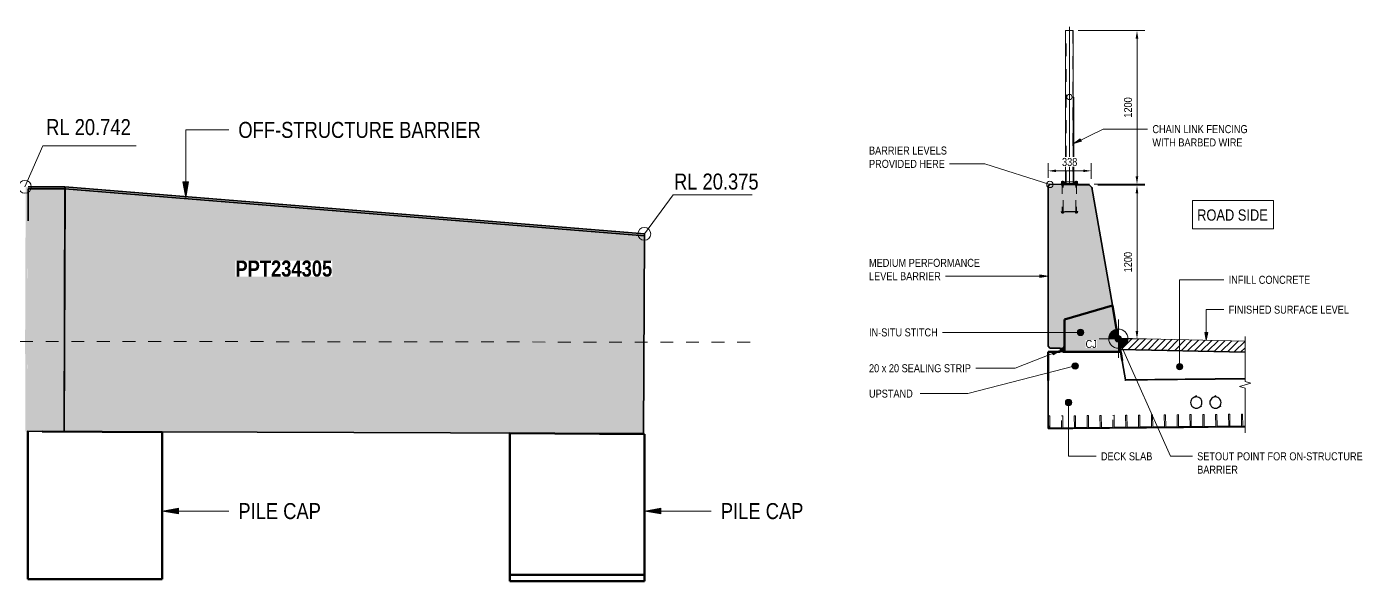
# Model space of a CAD drawing. Header units: metres. Extents: x 571 to 644, y 3 to 1695.
# Drawn here: x 608.07 to 618.52, y 17.66 to 21.99 of the extents above; entities that cross this region are included whole.
import ezdxf

# ---------------------------------------------------------------- set-up
doc = ezdxf.new("R2010")
doc.units = ezdxf.units.M
doc.linetypes.add('JacobsDash', pattern=[0.0045, 0.003, -0.0015])
doc.layers.get('Defpoints').update_dxf_attribs({"color": 41})
for name, color, linetype, lineweight in [('BRIDGE-FRAMING-LINE-18-HID', 7, 'JacobsDash', 18), ('D-BDGE', 7, 'Continuous', 13), ('D-BDGE-18-SOLID', 7, 'Continuous', 9), ('D-BDGE-FLOOR', 7, 'Continuous', 50), ('D-BDGE-FNDN-LINES-18-HID', 7, 'JacobsDash', 18), ('D-BDGE-FNDN-PILE-CAP', 7, 'Continuous', 50), ('D-BDGE-FRAMING', 7, 'Continuous', 50), ('D-BDGE-GEN-MOD', 7, 'Continuous', 35), ('D-BDGE-LINE', 7, 'Continuous', 9), ('D-ENHA-ANNO-TEXT', 7, 'Continuous', 9), ('D-ENHA-GEN-LINE', 7, 'Continuous', 9), ('D-ENHA-TEXT', 7, 'Continuous', 9), ('D-ENHA-TEXT-DIMS', 7, 'Continuous', 9), ('D-ENHA-TEXT-TAG', 7, 'Continuous', 18)]:
    doc.layers.add(name, color=color, linetype=linetype, lineweight=lineweight)
doc.layers.add('D-BDGE-Conduits', color=1, linetype='Continuous', lineweight=9, true_color=0xff0000)
doc.styles.add('Arial Narrow_2', font='ARIALN.TTF', dxfattribs={"height": 0.125})
doc.styles.add('Arial Narrow_3', font='ARIALN.TTF', dxfattribs={"height": 0.0625})
doc.styles.add('Arial Narrow_4', font='ARIALN.TTF', dxfattribs={"height": 0.0875})
doc.styles.add('Arial Narrow_B_1', font='ARIALNB.TTF', dxfattribs={"height": 0.125})
doc.dimstyles.new('Dimension_Standard_O__mm_', dxfattribs={"dimscale": 0.3048, "dimtxt": 0.063964, "dimasz": 0.205052, "dimexe": 0.19685, "dimexo": 0.123031, "dimgap": 0.123031, "dimtad": 1, "dimdec": 0, "dimlfac": 1000, "dimzin": 0, "dimdsep": 46, "dimtxsty": 'Arial Narrow_3', "dimsah": 1, "dimcen": 0.09, "dimaunit": 1, "dimadec": 4, "dimazin": 0, "dimtfac": 1, "dimtdec": 4, "dimtix": 1, "dimtmove": 0, "dimatfit": 3, "dimfxl": 1, "dimtvp": 1, "dimtfill": 1, "dimtolj": 1, "dimtzin": 0, "dimlwd": 18, "dimlwe": 18, "dimarcsym": 2})

# ---------------------------------------------------------------- blocks, each defined once
blk = doc.blocks.new('08_ADC_Barrier_Precast_T2D_MBP-02-B - MBP-02-B-7218747-DRG-2871111 - SECTION 3')
at = {"layer": 'D-BDGE-GEN-MOD', "true_color": 0xc0c0c0}
for points in [[(-1733.965, 19.482), (-1733.865, 19.482), (-1733.85, 19.497), (-1733.85, 19.707), (-1733.477, 19.817), (-1733.639, 20.737), (-1733.656, 20.754), (-1733.965, 20.762), (-1733.98, 20.747), (-1733.98, 19.497), (-1733.965, 19.482)], [(-1733.656, 20.754), (-1733.656, 20.754), (-1733.656, 20.754), (-1733.657, 20.754)], [(-1733.639, 20.737), (-1733.639, 20.737), (-1733.639, 20.737), (-1733.642, 20.741)], [(-1733.477, 19.817), (-1733.477, 19.818), (-1733.477, 19.818), (-1733.477, 19.819)], [(-1733.85, 19.497), (-1733.85, 19.497), (-1733.85, 19.497), (-1733.85, 19.497)]]:
    blk.add_hatch(color=9, dxfattribs=at).paths.add_polyline_path(points)
at = {"layer": 'D-BDGE-GEN-MOD'}
for p, q in [((-1733.965, 20.762), (-1733.98, 20.747)), ((-1733.98, 20.747), (-1733.98, 19.497)), ((-1733.656, 20.754), (-1733.965, 20.762)), ((-1733.639, 20.737), (-1733.656, 20.754)), ((-1733.656, 20.754), (-1733.656, 20.754)), ((-1733.477, 19.817), (-1733.639, 20.737)), ((-1733.85, 19.707), (-1733.477, 19.817)), ((-1733.477, 19.817), (-1733.477, 19.817)), ((-1733.85, 19.497), (-1733.85, 19.707)), ((-1733.98, 19.497), (-1733.965, 19.482)), ((-1733.965, 19.482), (-1733.885, 19.482)), ((-1733.865, 19.482), (-1733.85, 19.497)), ((-1733.865, 19.482), (-1733.865, 19.482)), ((-1733.85, 19.497), (-1733.85, 19.497))]:
    blk.add_line(p, q, dxfattribs=at)
blk = doc.blocks.new('Upstand North - Upstand North-7372798-DRG-2871111 - SECTION 3')
at = {"layer": 'D-BDGE-FRAMING', "linetype": 'JacobsDash', "lineweight": 18, "true_color": 0xc0c0c0}
blk.add_hatch(color=9, dxfattribs=at).paths.add_polyline_path([(-1733.85, 19.454), (-1733.413, 19.454), (-1733.418, 19.482), (-1733.423, 19.482), (-1733.431, 19.481), (-1733.431, 19.556), (-1733.506, 19.556), (-1733.505, 19.564), (-1733.504, 19.572), (-1733.502, 19.579), (-1733.499, 19.587), (-1733.495, 19.594), (-1733.491, 19.6), (-1733.486, 19.606), (-1733.481, 19.612), (-1733.475, 19.617), (-1733.468, 19.621), (-1733.461, 19.625), (-1733.453, 19.628), (-1733.446, 19.629), (-1733.444, 19.63), (-1733.477, 19.816), (-1733.85, 19.706), (-1733.85, 19.497)])
h = blk.add_hatch(color=9, dxfattribs=at)
h.paths.add_polyline_path([(-1733.413, 19.455), (-1733.413, 19.455), (-1733.416, 19.471)])
h.paths.add_polyline_path([(-1733.416, 19.471), (-1733.416, 19.471), (-1733.418, 19.482)])
h.paths.add_polyline_path([(-1733.444, 19.63), (-1733.444, 19.63), (-1733.444, 19.63)])
at = {"layer": 'D-BDGE-FRAMING'}
for p, q in [((-1733.477, 19.816), (-1733.85, 19.706)), ((-1733.444, 19.63), (-1733.477, 19.816)), ((-1733.476, 19.816), (-1733.477, 19.816)), ((-1733.85, 19.706), (-1733.85, 19.454)), ((-1733.431, 19.555), (-1733.431, 19.556)), ((-1733.85, 19.454), (-1733.413, 19.454)), ((-1733.413, 19.454), (-1733.418, 19.482))]:
    blk.add_line(p, q, dxfattribs=at)
blk = doc.blocks.new('07_STR_DPS_PermadecPanel - 07_STR_DPS_PermadecPanel-5973116-DRG-2871111 - SECTION 3')
at = {"layer": 'BRIDGE-FRAMING-LINE-18-HID', "lineweight": 13}
for p, q in [((-1733.073, 18.961), (-1733.072, 18.961)), ((-1732.972, 18.962), (-1732.972, 18.962)), ((-1732.872, 18.963), (-1732.872, 18.963)), ((-1732.772, 18.964), (-1732.771, 18.964)), ((-1732.671, 18.965), (-1732.671, 18.965)), ((-1732.571, 18.966), (-1732.57, 18.966))]:
    blk.add_line(p, q, dxfattribs=at)
at = {"layer": 'D-BDGE-FRAMING', "lineweight": 9}
for p, q in [((-1733.062, 18.962), (-1733.072, 18.961)), ((-1733.072, 18.961), (-1733.071, 18.868)), ((-1733.061, 18.869), (-1733.062, 18.962)), ((-1732.962, 18.963), (-1732.972, 18.962)), ((-1732.972, 18.962), (-1732.971, 18.869)), ((-1732.961, 18.87), (-1732.962, 18.963)), ((-1732.861, 18.963), (-1732.872, 18.963)), ((-1732.872, 18.963), (-1732.871, 18.87)), ((-1732.861, 18.871), (-1732.861, 18.963)), ((-1732.761, 18.964), (-1732.771, 18.964)), ((-1732.771, 18.964), (-1732.77, 18.871)), ((-1732.76, 18.871), (-1732.761, 18.964)), ((-1732.661, 18.965), (-1732.671, 18.965)), ((-1732.671, 18.965), (-1732.67, 18.872)), ((-1732.66, 18.872), (-1732.661, 18.965)), ((-1732.56, 18.966), (-1732.57, 18.966)), ((-1732.57, 18.966), (-1732.569, 18.873)), ((-1732.559, 18.873), (-1732.56, 18.966)), ((-1733.071, 18.868), (-1733.117, 18.868)), ((-1733.117, 18.868), (-1733.116, 18.862)), ((-1733.116, 18.862), (-1732.514, 18.868)), ((-1732.971, 18.869), (-1733.061, 18.869)), ((-1732.871, 18.87), (-1732.961, 18.87)), ((-1732.77, 18.871), (-1732.861, 18.871)), ((-1732.67, 18.872), (-1732.76, 18.871)), ((-1732.569, 18.873), (-1732.66, 18.872)), ((-1732.514, 18.874), (-1732.559, 18.873)), ((-1732.514, 18.868), (-1732.514, 18.874))]:
    blk.add_line(p, q, dxfattribs=at)
blk = doc.blocks.new('07_STR_DPS_PermadecPanel - 07_STR_DPS_PermadecPanel-5973117-DRG-2871111 - SECTION 3')
at = {"layer": 'BRIDGE-FRAMING-LINE-18-HID', "lineweight": 13}
blk.add_line((-1732.47, 18.967), (-1732.47, 18.967), dxfattribs=at)
at = {"layer": 'D-BDGE-FRAMING', "lineweight": 9}
for p, q in [((-1732.46, 18.967), (-1732.47, 18.967)), ((-1732.47, 18.967), (-1732.469, 18.874)), ((-1732.459, 18.874), (-1732.46, 18.967)), ((-1732.469, 18.874), (-1732.514, 18.874)), ((-1732.514, 18.874), (-1732.514, 18.868)), ((-1732.514, 18.868), (-1732.44, 18.869)), ((-1732.44, 18.875), (-1732.459, 18.874))]:
    blk.add_line(p, q, dxfattribs=at)
blk = doc.blocks.new('SC_DET_BREAK LINE - Std Break-5521774-DRG-2871111 - SECTION 3')
at = {"layer": 'D-BDGE-LINE', "lineweight": 13}
for p, q in [((-1732.44, 19.572), (-1732.44, 19.221)), ((-1732.397, 19.209), (-1732.484, 19.184)), ((-1732.484, 19.184), (-1732.44, 19.171)), ((-1732.44, 19.221), (-1732.397, 19.209)), ((-1732.44, 19.171), (-1732.44, 18.82))]:
    blk.add_line(p, q, dxfattribs=at)
blk = doc.blocks.new('DIMBLOCK1-DRG-2871111 - SECTION 3')
at = {"layer": 'D-ENHA-TEXT-DIMS', "color": 0, "lineweight": 18, "transparency": 16777216}
for p, q in [((616.044, 20.812), (616.044, 20.927)), ((616.382, 20.804), (616.382, 20.927)), ((616.32, 20.867), (616.107, 20.867))]:
    blk.add_line(p, q, dxfattribs=at)
at = {"layer": 'D-ENHA-TEXT-DIMS', "color": 0, "transparency": 16777216}
for points in [[(616.107, 20.877), (616.107, 20.857), (616.044, 20.867)], [(616.32, 20.877), (616.32, 20.857), (616.382, 20.867)]]:
    blk.add_solid(points, dxfattribs=at)
at = {"layer": 'Defpoints', "color": 0, "transparency": 16777216}
for p in [(616.044, 20.867), (616.044, 20.775), (616.382, 20.766)]:
    blk.add_point(p, dxfattribs=at)
at = {"layer": 'D-ENHA-TEXT-DIMS', "color": 0, "lineweight": 18, "transparency": 16777216, "insert": (616.213, 20.936), "char_height": 0.0625, "width": 0.14255, "attachment_point": 5, "style": 'Arial Narrow_3', "bg_fill": 3, "box_fill_scale": 1.1, "bg_fill_color": 256, "bg_fill_true_color": 13158600, "bg_fill_transparency": 0}
blk.add_mtext('\\A1;338', dxfattribs=at)
blk = doc.blocks.new('DIMBLOCK2-DRG-2871111 - SECTION 3')
at = {"layer": 'D-ENHA-TEXT-DIMS', "color": 0, "lineweight": 18, "transparency": 16777216}
for p, q in [((616.432, 20.754), (616.799, 20.754)), ((616.739, 19.616), (616.739, 20.691)), ((616.643, 19.554), (616.799, 19.554))]:
    blk.add_line(p, q, dxfattribs=at)
at = {"layer": 'D-ENHA-TEXT-DIMS', "color": 0, "transparency": 16777216}
for points in [[(616.728, 20.691), (616.749, 20.691), (616.739, 20.754)], [(616.728, 19.616), (616.749, 19.616), (616.739, 19.554)]]:
    blk.add_solid(points, dxfattribs=at)
at = {"layer": 'Defpoints', "color": 0, "transparency": 16777216}
for p in [(616.395, 20.754), (616.739, 20.754), (616.606, 19.554)]:
    blk.add_point(p, dxfattribs=at)
at = {"layer": 'D-ENHA-TEXT-DIMS', "color": 0, "lineweight": 18, "transparency": 16777216, "insert": (616.669, 20.154), "char_height": 0.0625, "width": 0.19007, "attachment_point": 5, "rotation": 90, "style": 'Arial Narrow_3', "bg_fill": 3, "box_fill_scale": 1.1, "bg_fill_color": 256, "bg_fill_true_color": 13158600, "bg_fill_transparency": 0}
blk.add_mtext('\\A1;1200', dxfattribs=at)
blk = doc.blocks.new('DIMBLOCK3-DRG-2871111 - SECTION 3')
at = {"layer": 'D-ENHA-TEXT-DIMS', "color": 0, "lineweight": 18, "transparency": 16777216}
for p, q in [((616.279, 21.962), (616.799, 21.962)), ((616.739, 21.9), (616.739, 20.825)), ((616.404, 20.762), (616.799, 20.762))]:
    blk.add_line(p, q, dxfattribs=at)
at = {"layer": 'D-ENHA-TEXT-DIMS', "color": 0, "transparency": 16777216}
for points in [[(616.728, 21.9), (616.749, 21.9), (616.739, 21.962)], [(616.728, 20.825), (616.749, 20.825), (616.739, 20.762)]]:
    blk.add_solid(points, dxfattribs=at)
at = {"layer": 'Defpoints', "color": 0, "transparency": 16777216}
for p in [(616.242, 21.962), (616.367, 20.762), (616.739, 20.762)]:
    blk.add_point(p, dxfattribs=at)
at = {"layer": 'D-ENHA-TEXT-DIMS', "color": 0, "lineweight": 18, "transparency": 16777216, "insert": (616.669, 21.362), "char_height": 0.0625, "width": 0.19007, "attachment_point": 5, "rotation": 90, "style": 'Arial Narrow_3', "bg_fill": 3, "box_fill_scale": 1.1, "bg_fill_color": 256, "bg_fill_true_color": 13158600, "bg_fill_transparency": 0}
blk.add_mtext('\\A1;1200', dxfattribs=at)

msp = doc.modelspace()

# ---------------------------------------------------------------- hatches: boundary and pattern name
at = {"layer": 'D-BDGE-GEN-MOD', "true_color": 0xc0c0c0}
h = msp.add_hatch(color=9, dxfattribs=at)
h.paths.add_polyline_path([(608.0727, 18.8328), (608.0793, 20.7329), (608.0785, 20.7428), (608.0603, 20.7375), (608.0601, 20.6803), (608.0556, 19.437), (608.0577, 19.437), (608.0569, 19.0823), (608.057, 18.8329), (608.0628, 18.8329)])
h.paths.add_polyline_path([(608.0603, 20.7223), (608.0797, 20.7278), (608.0797, 20.7278)])
for points in [[(608.361, 18.8318), (608.368, 20.7268), (608.0797, 20.7278), (608.0727, 18.8328)], [(608.367, 20.7268), (608.367, 20.7418), (608.0785, 20.7428), (608.0797, 20.7278), (608.36, 20.7268)], [(612.886, 18.815), (612.8917, 20.36), (608.367, 20.7268), (608.36, 18.8318), (609.8271, 18.8263)], [(612.8917, 20.36), (612.8918, 20.375), (608.367, 20.7418), (608.367, 20.7268), (609.8271, 20.6085)]]:
    msp.add_hatch(color=9, dxfattribs=at).paths.add_polyline_path(points)
at = {"layer": 'D-BDGE-LINE', "true_color": 0x808080}
h = msp.add_hatch(dxfattribs=at)
h.set_pattern_fill('FP_4', color=8, style=0, pattern_type=2)
h.set_pattern_definition([(45, (616.35386, 17.354), (-0.0265165, 0.0265165), [])])
h.paths.add_polyline_path([(617.5836, 19.4518), (617.5836, 19.5375), (616.5939, 19.5591), (616.5944, 19.5561), (616.6683, 19.5561), (616.6679, 19.5483), (616.6667, 19.5405), (616.6647, 19.5329), (616.6619, 19.5256), (616.6583, 19.5186), (616.654, 19.512), (616.6491, 19.5059), (616.6435, 19.5004), (616.6374, 19.4954), (616.6308, 19.4912), (616.6238, 19.4876), (616.6165, 19.4848), (616.6082, 19.4826), (616.6074, 19.4825), (616.6095, 19.4707), (616.9923, 19.4633)])
at = {"layer": 'D-BDGE-LINE'}
msp.add_hatch(color=256, dxfattribs=at).paths.add_polyline_path([(616.1392, 19.4542), (616.1592, 19.4544), (616.1592, 19.4819), (616.1392, 19.4818), (616.1392, 19.4544)])
at = {"layer": 'D-ENHA-GEN-LINE', "lineweight": 5}
for points in [[(616.5284, 19.5561), (616.5933, 19.5561), (616.5933, 19.6311), (616.5855, 19.6307), (616.5777, 19.6295), (616.5702, 19.6274), (616.5628, 19.6246), (616.5558, 19.6211), (616.5493, 19.6168), (616.5432, 19.6118), (616.5376, 19.6063), (616.5327, 19.6002), (616.5284, 19.5936), (616.5248, 19.5866), (616.522, 19.5793), (616.52, 19.5717), (616.5188, 19.5639), (616.5183, 19.5561), (616.5265, 19.5561)], [(616.5933, 19.4811), (616.6012, 19.4815), (616.6089, 19.4827), (616.6165, 19.4848), (616.6238, 19.4876), (616.6308, 19.4912), (616.6374, 19.4954), (616.6435, 19.5004), (616.6491, 19.5059), (616.654, 19.512), (616.6583, 19.5186), (616.6619, 19.5256), (616.6647, 19.5329), (616.6667, 19.5405), (616.6679, 19.5483), (616.6683, 19.5561), (616.5933, 19.556), (616.5933, 19.5549)]]:
    msp.add_hatch(color=256, dxfattribs=at).paths.add_polyline_path(points)
at = {"layer": 'D-ENHA-TEXT'}
for points in [[(616.2444, 21.0803), (616.3054, 21.0977), (616.2958, 21.1175)], [(609.3108, 20.655), (609.3329, 20.78), (609.2888, 20.78)], [(616.0437, 20.0442), (615.9812, 20.0553), (615.9812, 20.0332)], [(617.2798, 19.5432), (617.2909, 19.6057), (617.2688, 19.6057)], [(616.1392, 19.4632), (616.077, 19.4506), (616.0851, 19.4301)], [(609.1281, 18.2098), (609.2531, 18.1878), (609.2531, 18.2319)], [(612.8961, 18.2098), (613.0211, 18.1878), (613.0211, 18.2319)]]:
    msp.add_hatch(color=256, dxfattribs=at).paths.add_polyline_path(points)
h = msp.add_hatch(color=256, dxfattribs=at)
edge = h.paths.add_edge_path()
edge.add_arc((616.2976, 19.6053), 0.025, 0, 360)
h = msp.add_hatch(color=256, dxfattribs=at)
edge = h.paths.add_edge_path()
edge.add_arc((616.5924, 19.5559), 0.025, 0, 360)
h = msp.add_hatch(color=256, dxfattribs=at)
edge = h.paths.add_edge_path()
edge.add_arc((616.2561, 19.3432), 0.025, 0, 360)
h = msp.add_hatch(color=256, dxfattribs=at)
edge = h.paths.add_edge_path()
edge.add_arc((617.072, 19.3374), 0.025, 0, 360)
h = msp.add_hatch(color=256, dxfattribs=at)
edge = h.paths.add_edge_path()
edge.add_arc((616.2043, 19.0575), 0.025, 0, 360)

# ---------------------------------------------------------------- linework, layer by layer
at = {"layer": 'BRIDGE-FRAMING-LINE-18-HID', "lineweight": 13}
for p, q in [((616.0477, 18.9527), (616.0481, 18.9527)), ((616.1481, 18.9537), (616.1485, 18.9537)), ((616.2484, 18.9547), (616.2489, 18.9547)), ((616.3488, 18.9557), (616.3493, 18.9556)), ((616.4492, 18.9566), (616.4497, 18.9566)), ((616.5496, 18.9576), (616.55, 18.9576)), ((616.65, 18.9586), (616.6504, 18.9586)), ((616.7504, 18.9595), (616.7508, 18.9595)), ((616.8507, 18.9605), (616.8512, 18.9605)), ((616.0487, 18.8968), (616.0491, 18.8597))]:
    msp.add_line(p, q, dxfattribs=at)
at = {"layer": 'D-BDGE', "lineweight": 9}
for p, q in [((616.1814, 20.7622), (616.1814, 21.9622)), ((616.2417, 21.9622), (616.2417, 20.7622)), ((616.2417, 21.4413), (616.2448, 21.4413)), ((616.2448, 21.4413), (616.2448, 20.7826)), ((616.2516, 20.7822), (616.2416, 20.7822)), ((616.2448, 20.7826), (616.2417, 20.7826)), ((616.2479, 20.7822), (616.2479, 20.7622)), ((616.2479, 20.7622), (616.2516, 20.7622)), ((616.2516, 20.7622), (616.2516, 20.7822)), ((616.2533, 20.7698), (616.2712, 20.7698)), ((616.2533, 20.7672), (616.2533, 20.7698)), ((616.2549, 20.7755), (616.2549, 20.7719)), ((616.2551, 20.7818), (616.2551, 20.7779)), ((616.2561, 20.7829), (616.2718, 20.7829)), ((616.2562, 20.7768), (616.2718, 20.7768)), ((616.2724, 20.7768), (616.2562, 20.7768)), ((616.2585, 20.7698), (616.2585, 20.7819)), ((616.2687, 20.7698), (616.2585, 20.7698)), ((616.2585, 20.7698), (616.2749, 20.7698)), ((616.2595, 20.7829), (616.2676, 20.7829)), ((616.2595, 20.7768), (616.2676, 20.7768)), ((616.2595, 20.7768), (616.2676, 20.7768)), ((616.261, 20.7872), (616.2676, 20.7872)), ((616.2701, 20.7698), (616.2701, 20.7819)), ((616.2733, 20.781), (616.2733, 20.7778)), ((616.2733, 20.7756), (616.2733, 20.7719)), ((616.2749, 20.7672), (616.2749, 20.7698)), ((616.2766, 20.7622), (616.2766, 20.7672)), ((616.2766, 20.7672), (616.2766, 20.7622)), ((616.1466, 20.5507), (616.1466, 20.5457)), ((616.1499, 20.5438), (616.1499, 20.5407)), ((616.1508, 20.5397), (616.167, 20.5397)), ((616.1671, 20.5457), (616.1514, 20.5457)), ((616.167, 20.5397), (616.1514, 20.5397)), ((616.1531, 20.5447), (616.1531, 20.5407)), ((616.1637, 20.5457), (616.1556, 20.5457)), ((616.1637, 20.5397), (616.1556, 20.5397)), ((616.1637, 20.5397), (616.1556, 20.5397)), ((616.1637, 20.5397), (616.1556, 20.5397)), ((616.1556, 20.5372), (616.1622, 20.5372)), ((616.1647, 20.5447), (616.1647, 20.5407)), ((616.1681, 20.5447), (616.1681, 20.5407)), ((616.2551, 20.5447), (616.2551, 20.5407)), ((616.2561, 20.5457), (616.2718, 20.5457)), ((616.2562, 20.5397), (616.2718, 20.5397)), ((616.2724, 20.5397), (616.2562, 20.5397)), ((616.2585, 20.5447), (616.2585, 20.5407)), ((616.2595, 20.5457), (616.2676, 20.5457)), ((616.2595, 20.5397), (616.2676, 20.5397)), ((616.2595, 20.5397), (616.2676, 20.5397)), ((616.2595, 20.5397), (616.2676, 20.5397)), ((616.2676, 20.5372), (616.261, 20.5372)), ((616.2701, 20.5447), (616.2701, 20.5407)), ((616.2733, 20.5438), (616.2733, 20.5407)), ((616.2766, 20.5457), (616.2766, 20.5507))]:
    msp.add_line(p, q, dxfattribs=at)
at = {"layer": 'D-BDGE'}
for p, q in [((616.1814, 21.9622), (616.2417, 21.9622)), ((616.0567, 20.7622), (616.3667, 20.7622)), ((616.2766, 20.7672), (616.1466, 20.7672)), ((616.1466, 20.7672), (616.1466, 20.7622)), ((616.1466, 20.7622), (616.2766, 20.7622)), ((616.1647, 20.7698), (616.1483, 20.7698)), ((616.1483, 20.7672), (616.1483, 20.7698)), ((616.1499, 20.781), (616.1499, 20.7778)), ((616.1499, 20.7778), (616.1499, 20.7719)), ((616.1499, 20.76), (616.1499, 20.7571)), ((616.1508, 20.7768), (616.1672, 20.7768)), ((616.1508, 20.7622), (616.1671, 20.7622)), ((616.1671, 20.7829), (616.1514, 20.7829)), ((616.1671, 20.7768), (616.1514, 20.7768)), ((616.1671, 20.7622), (616.1514, 20.7622)), ((616.1699, 20.7698), (616.152, 20.7698)), ((616.1659, 20.7551), (616.152, 20.7551)), ((616.1531, 20.7698), (616.1531, 20.7819)), ((616.1531, 20.7612), (616.1531, 20.7561)), ((616.1541, 20.7551), (616.1637, 20.7551)), ((616.1545, 20.7698), (616.1647, 20.7698)), ((616.1622, 20.7872), (616.1556, 20.7872)), ((616.1637, 20.7829), (616.1556, 20.7829)), ((616.1637, 20.7768), (616.1556, 20.7768)), ((616.1637, 20.7768), (616.1556, 20.7768)), ((616.1637, 20.7622), (616.1556, 20.7622)), ((616.1637, 20.7622), (616.1556, 20.7622)), ((616.1637, 20.7551), (616.1556, 20.7551)), ((616.1637, 20.7551), (616.1556, 20.7551)), ((616.1647, 20.7698), (616.1647, 20.7819)), ((616.1647, 20.7558), (616.1647, 20.7612)), ((616.168, 20.7615), (616.168, 20.7572)), ((616.1681, 20.7818), (616.1681, 20.7779)), ((616.1683, 20.7756), (616.1683, 20.7719)), ((616.1699, 20.7672), (616.1699, 20.7698)), ((616.1716, 20.7822), (616.1716, 20.7622)), ((616.1814, 20.7822), (616.1716, 20.7822)), ((616.1716, 20.7622), (616.1752, 20.7622)), ((616.1752, 20.7622), (616.1752, 20.7822)), ((616.2416, 20.7822), (616.1864, 20.7822)), ((616.2549, 20.76), (616.2549, 20.7571)), ((616.2558, 20.7622), (616.2721, 20.7622)), ((616.2721, 20.7622), (616.2564, 20.7622)), ((616.2709, 20.7551), (616.257, 20.7551)), ((616.2581, 20.7612), (616.2581, 20.7561)), ((616.2591, 20.7551), (616.2687, 20.7551)), ((616.2687, 20.7622), (616.2606, 20.7622)), ((616.2687, 20.7622), (616.2606, 20.7622)), ((616.2687, 20.7551), (616.2606, 20.7551)), ((616.2687, 20.7551), (616.2606, 20.7551)), ((616.2697, 20.7558), (616.2697, 20.7612)), ((616.273, 20.7615), (616.273, 20.7572))]:
    msp.add_line(p, q, dxfattribs=at)
at = {"layer": 'D-BDGE', "linetype": 'JacobsDash', "lineweight": 9}
for p, q in [((616.1864, 20.7622), (616.1864, 21.9622)), ((616.2367, 21.9622), (616.2367, 20.7622)), ((616.1556, 20.7872), (616.1556, 20.5372)), ((616.1622, 20.5372), (616.1622, 20.7872)), ((616.261, 20.5372), (616.261, 20.7872)), ((616.2676, 20.7872), (616.2676, 20.5372)), ((616.2766, 20.5507), (616.1466, 20.5507)), ((616.1466, 20.5457), (616.2766, 20.5457))]:
    msp.add_line(p, q, dxfattribs=at)
at = {"layer": 'D-BDGE', "color": 7, "lineweight": 9, "true_color": 0xffffff}
for p, q in [((616.2116, 20.7622), (616.2116, 21.9922)), ((616.3923, 20.7354), (616.3949, 20.7354))]:
    msp.add_line(p, q, dxfattribs=at)
at = {"layer": 'D-BDGE', "linetype": 'JacobsDash', "lineweight": 18}
msp.add_line((599.0171, 19.5464), (613.7843, 19.5282), dxfattribs=at)
at = {"layer": 'D-BDGE', "color": 8, "lineweight": 18, "true_color": 0x808080}
for p, q in [((617.5836, 19.5375), (616.5939, 19.5591)), ((616.5939, 19.5591), (616.5944, 19.556)), ((616.6074, 19.4825), (616.6095, 19.4707))]:
    msp.add_line(p, q, dxfattribs=at)
at = {"layer": 'D-BDGE'}
msp.add_circle((616.2116, 21.4431), 0.0212, dxfattribs=at)
for centre, radius, start, end in [((616.1514, 20.7813), 0.00158, 90, 192.21937), ((616.1514, 20.7753), 0.00158, 90, 192.21937), ((616.1514, 20.7606), 0.00158, 90, 200.9523), ((616.1509, 20.7779), 0.00104, 180, 263.71061), ((616.152, 20.7719), 0.00212, 180, 270), ((616.152, 20.7572), 0.00212, 185.3723, 270), ((616.1541, 20.7819), 0.001, 90, 180), ((616.1541, 20.7758), 0.001, 90, 180), ((616.1541, 20.7758), 0.001, 90, 180), ((616.1541, 20.7612), 0.001, 90, 180), ((616.1541, 20.7612), 0.001, 90, 180), ((616.1541, 20.7561), 0.001, 180, 270), ((616.1541, 20.7561), 0.001, 180, 270), ((616.1637, 20.7819), 0.001, 0, 90), ((616.1637, 20.7758), 0.001, 0, 90), ((616.1637, 20.7758), 0.001, 0, 90), ((616.1637, 20.7612), 0.001, 0, 90), ((616.1637, 20.7612), 0.001, 0, 90), ((616.1637, 20.7561), 0.001, 270, 0), ((616.1637, 20.7561), 0.001, 270, 0), ((616.1659, 20.7572), 0.00212, 270, 0), ((616.1662, 20.7719), 0.00212, 270, 0), ((616.1671, 20.7818), 0.00104, 0, 90), ((616.1671, 20.7758), 0.00104, 0, 90), ((616.1671, 20.7611), 0.00104, 0, 90), ((616.1671, 20.7779), 0.00104, 279.96112, 0), ((616.2564, 20.7606), 0.00158, 90, 200.9523), ((616.257, 20.7572), 0.00212, 185.3723, 270), ((616.2591, 20.7612), 0.001, 90, 180), ((616.2591, 20.7612), 0.001, 90, 180), ((616.2591, 20.7561), 0.001, 180, 270), ((616.2591, 20.7561), 0.001, 180, 270), ((616.2687, 20.7612), 0.001, 0, 90), ((616.2687, 20.7612), 0.001, 0, 90), ((616.2687, 20.7561), 0.001, 270, 0), ((616.2687, 20.7561), 0.001, 270, 0), ((616.2709, 20.7572), 0.00212, 270, 0), ((616.2721, 20.7611), 0.00104, 0, 90)]:
    msp.add_arc(centre, radius, start, end, dxfattribs=at)
at = {"layer": 'D-BDGE', "lineweight": 9}
for centre, radius, start, end in [((616.2562, 20.7755), 0.00132, 90, 180), ((616.257, 20.7719), 0.00212, 180, 270), ((616.2561, 20.7818), 0.00104, 90, 180), ((616.2561, 20.7779), 0.00104, 180, 265.36713), ((616.2595, 20.7819), 0.001, 90, 180), ((616.2595, 20.7758), 0.001, 90, 180), ((616.2595, 20.7758), 0.001, 90, 180), ((616.2691, 20.7819), 0.001, 0, 90), ((616.2691, 20.7758), 0.001, 0, 90), ((616.2691, 20.7758), 0.001, 0, 90), ((616.2712, 20.7719), 0.00212, 270, 360), ((616.2718, 20.7813), 0.00158, 347.78063, 90), ((616.2718, 20.7753), 0.00158, 347.78063, 90), ((616.2723, 20.7779), 0.00104, 276.28939, 0), ((616.1514, 20.5442), 0.00158, 90, 192.21937), ((616.1509, 20.5407), 0.00104, 180, 263.71061), ((616.1541, 20.5447), 0.001, 90, 180), ((616.1541, 20.5407), 0.001, 180, 280.14126), ((616.1637, 20.5447), 0.001, 0, 90), ((616.1637, 20.5407), 0.001, 270, 0), ((616.1671, 20.5447), 0.00104, 0, 90), ((616.1671, 20.5407), 0.00104, 274.63287, 360), ((616.2561, 20.5447), 0.00104, 90, 180), ((616.2561, 20.5407), 0.00104, 180, 265.36713), ((616.2595, 20.5447), 0.001, 90, 180), ((616.2595, 20.5407), 0.001, 180, 270), ((616.2691, 20.5447), 0.001, 0, 90), ((616.2691, 20.5407), 0.001, 270, 0), ((616.2718, 20.5442), 0.00158, 347.78063, 90), ((616.2723, 20.5407), 0.00104, 276.28939, 0)]:
    msp.add_arc(centre, radius, start, end, dxfattribs=at)
at = {"layer": 'D-BDGE-18-SOLID'}
for p, q in [((616.1392, 19.4819), (616.1392, 19.4542)), ((616.1592, 19.4819), (616.1392, 19.4819)), ((616.1392, 19.4542), (616.1592, 19.4542)), ((616.1592, 19.4542), (616.1592, 19.4819))]:
    msp.add_line(p, q, dxfattribs=at)
at = {"layer": 'D-BDGE-Conduits', "color": 143, "lineweight": 25, "true_color": 0x78aac8}
for p, q in [((617.2042, 19.1088), (617.1813, 19.0966)), ((617.2228, 19.0187), (617.2453, 19.0307)), ((617.3535, 19.1087), (617.3307, 19.0966)), ((617.3721, 19.0186), (617.395, 19.0308))]:
    msp.add_line(p, q, dxfattribs=at)
at = {"layer": 'D-BDGE-Conduits', "color": 143, "lineweight": 25, "true_color": 0x78aac8, "flags": 128}
for points in [[(617.2021, 19.1018), (617.1922, 19.1007), (617.1829, 19.0974), (617.1745, 19.0922), (617.1675, 19.0852), (617.1623, 19.0768), (617.159, 19.0675), (617.1579, 19.0577)], [(617.1579, 19.0577), (617.159, 19.0478), (617.1623, 19.0385), (617.1675, 19.0301), (617.1745, 19.0231), (617.1829, 19.0179), (617.1922, 19.0146), (617.2021, 19.0135)], [(617.2462, 19.0577), (617.2451, 19.0675), (617.2418, 19.0768), (617.2366, 19.0852), (617.2296, 19.0922), (617.2212, 19.0974), (617.2119, 19.1007), (617.2021, 19.1018)], [(617.2021, 19.0135), (617.2119, 19.0146), (617.2212, 19.0179), (617.2296, 19.0232), (617.2366, 19.0301), (617.2418, 19.0385), (617.2451, 19.0478), (617.2462, 19.0577)], [(617.3514, 19.1018), (617.3416, 19.1007), (617.3322, 19.0974), (617.3239, 19.0921), (617.3169, 19.0851), (617.3116, 19.0768), (617.3083, 19.0674), (617.3072, 19.0576)], [(617.3072, 19.0576), (617.3083, 19.0478), (617.3116, 19.0385), (617.3169, 19.0301), (617.3239, 19.0231), (617.3322, 19.0178), (617.3416, 19.0146), (617.3514, 19.0135)], [(617.3955, 19.0576), (617.3944, 19.0674), (617.3912, 19.0768), (617.3859, 19.0851), (617.3789, 19.0921), (617.3705, 19.0974), (617.3612, 19.1007), (617.3514, 19.1018)], [(617.3514, 19.0135), (617.3612, 19.0146), (617.3705, 19.0178), (617.3789, 19.0231), (617.3859, 19.0301), (617.3912, 19.0385), (617.3944, 19.0478), (617.3955, 19.0576)]]:
    msp.add_lwpolyline(points, dxfattribs=at)
at = {"layer": 'D-BDGE-FLOOR'}
for p, q in [((616.1392, 19.4541), (616.0442, 19.4541)), ((616.0442, 19.4541), (616.0442, 19.2288)), ((616.0442, 19.4541), (616.0443, 19.4541)), ((616.6114, 19.4544), (616.1592, 19.4541)), ((616.6082, 19.4707), (616.6082, 19.4707)), ((616.6234, 19.3862), (616.6114, 19.4544)), ((616.6441, 19.2347), (616.6501, 19.2347)), ((616.0442, 19.2288), (616.05, 19.2289)), ((616.0443, 19.2286), (616.0442, 19.2286))]:
    msp.add_line(p, q, dxfattribs=at)
at = {"layer": 'D-BDGE-FLOOR', "lineweight": 35}
for p, q in [((617.5836, 19.4512), (616.6082, 19.4707)), ((616.6082, 19.4707), (616.6497, 19.2347)), ((616.6497, 19.2347), (617.5836, 19.2441)), ((616.0442, 19.2286), (616.0442, 18.8536))]:
    msp.add_line(p, q, dxfattribs=at)
for points in [[(617.5836, 19.2435), (617.2704, 19.2405), (616.9573, 19.2374), (616.6442, 19.2344)], [(616.05, 19.2286), (616.0481, 19.2286), (616.0461, 19.2286), (616.0442, 19.2286)], [(616.0442, 18.8536), (616.5573, 18.8586), (617.0704, 18.8635), (617.5836, 18.8685)]]:
    msp.add_open_spline(points, degree=3, dxfattribs=at)
at = {"layer": 'D-BDGE-FNDN-LINES-18-HID'}
for p in [(608.1475, 18.8326), (608.0774, 18.8329)]:
    msp.add_line(p, (608.0774, 18.833), dxfattribs=at)
at = {"layer": 'D-BDGE-FNDN-PILE-CAP'}
for p, q in [((608.0774, 17.727), (608.0774, 18.8328)), ((609.1274, 18.8266), (608.1891, 18.8324)), ((609.1274, 18.8266), (609.1274, 17.727)), ((612.8917, 18.8116), (611.8417, 18.818)), ((611.8417, 17.712), (611.8417, 18.818)), ((612.8917, 18.8116), (612.8917, 17.712)), ((608.0774, 17.677), (608.0774, 17.727)), ((609.1274, 17.677), (608.0774, 17.677)), ((609.1274, 17.727), (609.1274, 17.677)), ((611.8417, 17.712), (612.8917, 17.712)), ((611.8417, 17.662), (611.8417, 17.712)), ((612.8917, 17.712), (611.8417, 17.712)), ((612.8917, 17.712), (612.8917, 17.662)), ((612.8917, 17.662), (611.8417, 17.662))]:
    msp.add_line(p, q, dxfattribs=at)
at = {"layer": 'D-BDGE-FRAMING', "lineweight": 9}
for p, q in [((616.0582, 18.9528), (616.0481, 18.9527)), ((616.0481, 18.9527), (616.0487, 18.8969)), ((616.0591, 18.8598), (616.0582, 18.9528)), ((616.1585, 18.9538), (616.1485, 18.9537)), ((616.1595, 18.8608), (616.1585, 18.9538)), ((616.2589, 18.9548), (616.2489, 18.9547)), ((616.2489, 18.9547), (616.2498, 18.8617)), ((616.2598, 18.8618), (616.2589, 18.9548)), ((616.3593, 18.9557), (616.3493, 18.9556)), ((616.3493, 18.9556), (616.3502, 18.8626)), ((616.3603, 18.8627), (616.3593, 18.9557)), ((616.4597, 18.9567), (616.4497, 18.9566)), ((616.4497, 18.9566), (616.4506, 18.8636)), ((616.4606, 18.8637), (616.4597, 18.9567)), ((616.5601, 18.9577), (616.55, 18.9576)), ((616.5504, 18.9224), (616.551, 18.8646)), ((616.561, 18.8647), (616.5601, 18.9577)), ((616.6504, 18.9586), (616.6513, 18.8656)), ((616.6605, 18.9587), (616.6505, 18.9586)), ((616.6614, 18.8657), (616.6605, 18.9587)), ((616.7608, 18.9596), (616.7508, 18.9595)), ((616.7508, 18.9595), (616.7517, 18.8665)), ((616.7618, 18.8666), (616.7608, 18.9596)), ((616.8612, 18.9606), (616.8512, 18.9605)), ((616.8512, 18.9605), (616.8521, 18.8675)), ((616.8621, 18.8676), (616.8612, 18.9606)), ((616.0491, 18.8597), (616.0442, 18.8597)), ((616.0442, 18.8597), (616.0442, 18.8537)), ((616.0442, 18.8537), (616.3051, 18.8562)), ((616.1494, 18.8607), (616.0591, 18.8598)), ((616.1489, 18.9167), (616.1494, 18.8607)), ((616.2498, 18.8617), (616.1595, 18.8608)), ((616.305, 18.8622), (616.2598, 18.8618)), ((616.3502, 18.8626), (616.305, 18.8622)), ((616.305, 18.8622), (616.3051, 18.8562)), ((616.3051, 18.8562), (616.305, 18.8622)), ((616.3051, 18.8562), (616.9074, 18.862)), ((616.4506, 18.8636), (616.3603, 18.8627)), ((616.551, 18.8646), (616.4606, 18.8637)), ((616.6513, 18.8656), (616.561, 18.8647)), ((616.7517, 18.8665), (616.6614, 18.8657)), ((616.8521, 18.8675), (616.7618, 18.8666)), ((616.9073, 18.868), (616.8621, 18.8676)), ((616.9074, 18.862), (616.9073, 18.868))]:
    msp.add_line(p, q, dxfattribs=at)
at = {"layer": 'D-BDGE-GEN-MOD'}
for p, q in [((608.367, 20.7418), (608.0785, 20.7428)), ((608.0788, 20.4765), (608.0797, 20.7278)), ((608.368, 20.7268), (608.0797, 20.7278)), ((608.367, 20.7268), (608.36, 18.8318)), ((608.361, 18.8318), (608.368, 20.7268)), ((612.8918, 20.375), (608.367, 20.7418)), ((608.367, 20.7418), (608.367, 20.7268)), ((612.8917, 20.36), (608.367, 20.7268)), ((608.368, 20.7268), (608.368, 20.7418)), ((612.886, 18.815), (612.8917, 20.36)), ((612.8917, 20.36), (612.8918, 20.375)), ((608.361, 18.8318), (608.0727, 18.8328)), ((612.886, 18.815), (608.36, 18.8318))]:
    msp.add_line(p, q, dxfattribs=at)
at = {"layer": 'D-ENHA-ANNO-TEXT', "lineweight": 18}
for p, q in [((608.0544, 20.7423), (608.193, 21.0626)), ((608.193, 21.0626), (608.9235, 21.0626)), ((612.8918, 20.375), (613.1168, 20.6803)), ((613.1168, 20.6803), (613.7324, 20.6803))]:
    msp.add_line(p, q, dxfattribs=at)
for centre in [(608.0544, 20.7423), (612.8918, 20.375)]:
    msp.add_circle(centre, 0.05, dxfattribs=at)
at = {"layer": 'D-ENHA-GEN-LINE'}
for q in [(616.5933, 19.7061), (616.4433, 19.5561), (616.5933, 19.4061), (616.7433, 19.5561)]:
    msp.add_line((616.5933, 19.5561), q, dxfattribs=at)
msp.add_circle((616.5933, 19.5561), 0.075, dxfattribs=at)
for start, end in [(90, 180), (270, 0)]:
    msp.add_arc((616.5933, 19.5561), 0.075, start, end, dxfattribs=at)
at = {"layer": 'D-ENHA-TEXT'}
for p, q in [((609.3108, 21.1867), (609.6461, 21.1867)), ((609.3108, 20.655), (609.3108, 21.1867)), ((615.4632, 20.9215), (615.2755, 20.9215)), ((615.55, 20.9215), (615.4632, 20.9215)), ((609.3329, 20.78), (609.2888, 20.78)), ((609.2888, 20.78), (609.3108, 20.655)), ((609.3108, 20.655), (609.3329, 20.78)), ((615.5715, 20.0442), (615.2441, 20.0442)), ((616.0437, 20.0442), (615.5715, 20.0442)), ((616.0437, 20.0442), (615.9812, 20.0553)), ((615.9812, 20.0553), (615.9812, 20.0332)), ((615.9812, 20.0332), (616.0437, 20.0442)), ((617.072, 20.0159), (617.4176, 20.0159)), ((617.072, 19.3374), (617.072, 20.0159)), ((617.2798, 19.7829), (617.4176, 19.7829)), ((617.2798, 19.5432), (617.2798, 19.7829)), ((615.2225, 19.6053), (615.2209, 19.6053)), ((616.2976, 19.6053), (615.2225, 19.6053)), ((617.2909, 19.6057), (617.2688, 19.6057)), ((617.2688, 19.6057), (617.2798, 19.5432)), ((617.2798, 19.5432), (617.2909, 19.6057)), ((616.1392, 19.4632), (615.7885, 19.3253)), ((616.1392, 19.4632), (616.077, 19.4506)), ((616.077, 19.4506), (616.0851, 19.4301)), ((616.0851, 19.4301), (616.1392, 19.4632)), ((615.4823, 19.3253), (615.4806, 19.3253)), ((615.7885, 19.3253), (615.4823, 19.3253)), ((615.0473, 19.1271), (615.0457, 19.1271)), ((615.417, 19.1271), (615.0473, 19.1271)), ((616.2043, 19.0575), (616.2043, 18.6375)), ((616.2043, 18.6375), (616.4195, 18.6375)), ((617.0018, 18.6375), (617.1714, 18.6375)), ((609.2531, 18.2319), (609.1281, 18.2098)), ((609.1281, 18.2098), (609.2531, 18.1878)), ((609.1281, 18.2098), (609.6461, 18.2098)), ((609.2531, 18.1878), (609.2531, 18.2319)), ((613.0211, 18.2319), (612.8961, 18.2098)), ((612.8961, 18.2098), (613.0211, 18.1878)), ((612.8961, 18.2098), (613.4141, 18.2098)), ((613.0211, 18.1878), (613.0211, 18.2319))]:
    msp.add_line(p, q, dxfattribs=at)
at = {"layer": 'D-ENHA-TEXT', "lineweight": 18, "flags": 128}
msp.add_lwpolyline([(617.1714, 20.6349), (617.8054, 20.6349), (617.8054, 20.4144), (617.1714, 20.4144)], close=True, dxfattribs=at)
at = {"layer": 'D-ENHA-TEXT'}
for centre in [(616.2976, 19.6053), (616.5924, 19.5559), (616.2561, 19.3432), (617.072, 19.3374), (616.2043, 19.0575)]:
    msp.add_circle(centre, 0.025, dxfattribs=at)

# ---------------------------------------------------------------- block references
at = {"layer": 'BRIDGE-FRAMING-LINE-18-HID', "lineweight": 13}
for name in ['07_STR_DPS_PermadecPanel - 07_STR_DPS_PermadecPanel-5973116-DRG-2871111 - SECTION 3', '07_STR_DPS_PermadecPanel - 07_STR_DPS_PermadecPanel-5973117-DRG-2871111 - SECTION 3']:
    msp.add_blockref(name, (2350.0239, 0), dxfattribs=at)
at = {"layer": 'D-BDGE-FRAMING'}
msp.add_blockref('Upstand North - Upstand North-7372798-DRG-2871111 - SECTION 3', (2350.0239, 0), dxfattribs=at)
at = {"layer": 'D-BDGE-GEN-MOD'}
msp.add_blockref('08_ADC_Barrier_Precast_T2D_MBP-02-B - MBP-02-B-7218747-DRG-2871111 - SECTION 3', (2350.0239, 0), dxfattribs=at)
at = {"layer": 'D-BDGE-LINE'}
msp.add_blockref('SC_DET_BREAK LINE - Std Break-5521774-DRG-2871111 - SECTION 3', (2350.0239, 0), dxfattribs=at)

# ---------------------------------------------------------------- texts
at = {"layer": 'D-ENHA-ANNO-TEXT', "lineweight": 18, "insert": (608.2204, 21.2712), "char_height": 0.125, "attachment_point": 1, "style": 'Arial Narrow_2', "bg_fill": 3, "box_fill_scale": 1, "bg_fill_color": 256, "bg_fill_true_color": 13158600, "bg_fill_transparency": 0}
msp.add_mtext('RL 20.742', dxfattribs=at)
at = {"layer": 'D-ENHA-TEXT', "attachment_point": 1, "bg_fill": 3, "box_fill_scale": 1, "bg_fill_color": 256, "bg_fill_transparency": 0}
for s, insert, char_height, style in [('OFF-STRUCTURE BARRIER', (609.7211, 21.2492), 0.125, 'Arial Narrow_2'), ('BARRIER LEVELS ', (614.646, 21.0569), 0.0625, 'Arial Narrow_3'), ('MEDIUM PERFORMANCE ', (614.646, 20.1797), 0.0625, 'Arial Narrow_3')]:
    msp.add_mtext(s, dxfattribs=dict(at, insert=insert, char_height=char_height, style=style))
at = {"layer": 'D-ENHA-TEXT', "char_height": 0.125, "attachment_point": 1, "style": 'Arial Narrow_2', "bg_fill": 3, "box_fill_scale": 1, "bg_fill_color": 256, "bg_fill_true_color": 13158600, "bg_fill_transparency": 0}
for insert in [(609.7211, 18.2723), (613.4891, 18.2723)]:
    msp.add_mtext('PILE CAP', dxfattribs=dict(at, insert=insert))

# ---------------------------------------------------------------- next in the draw order: texts
at = {"layer": 'D-ENHA-ANNO-TEXT', "lineweight": 18, "insert": (613.1233, 20.846), "char_height": 0.125, "attachment_point": 1, "style": 'Arial Narrow_2', "bg_fill": 3, "box_fill_scale": 1, "bg_fill_color": 256, "bg_fill_true_color": 13158600, "bg_fill_transparency": 0}
msp.add_mtext('RL 20.375', dxfattribs=at)
at = {"layer": 'D-ENHA-TEXT', "char_height": 0.0625, "attachment_point": 1, "style": 'Arial Narrow_3', "bg_fill": 3, "box_fill_scale": 1, "bg_fill_color": 256, "bg_fill_transparency": 0}
for s, insert in [('PROVIDED HERE', (614.646, 20.9527)), ('LEVEL BARRIER', (614.646, 20.0755)), ('INFILL CONCRETE', (617.4551, 20.0472)), ('FINISHED SURFACE LEVEL', (617.4551, 19.8142)), ('IN-SITU STITCH', (614.646, 19.6365)), ('20 x 20 SEALING STRIP', (614.646, 19.3565)), ('UPSTAND ', (614.646, 19.1584)), ('DECK SLAB', (616.457, 18.6688)), ('SETOUT POINT FOR ON-STRUCTURE ', (617.2089, 18.6688))]:
    msp.add_mtext(s, dxfattribs=dict(at, insert=insert))
at = {"layer": 'D-ENHA-TEXT', "lineweight": 18, "insert": (617.2089, 20.5658), "char_height": 0.0875, "attachment_point": 1, "style": 'Arial Narrow_4', "bg_fill": 3, "box_fill_scale": 1, "bg_fill_color": 256, "bg_fill_true_color": 13158600, "bg_fill_transparency": 0}
msp.add_mtext('ROAD SIDE', dxfattribs=at)
at = {"layer": 'D-ENHA-TEXT', "insert": (616.3373, 19.546), "char_height": 0.0625, "attachment_point": 1, "style": 'Arial Narrow_3', "bg_fill": 3, "box_fill_scale": 1, "bg_fill_color": 256, "bg_fill_true_color": 13158600, "bg_fill_transparency": 0}
msp.add_mtext('CJ', dxfattribs=at)
at = {"layer": 'D-ENHA-TEXT-TAG', "lineweight": 9, "insert": (609.6979, 20.1663), "char_height": 0.125, "attachment_point": 1, "style": 'Arial Narrow_B_1', "bg_fill": 3, "box_fill_scale": 1, "bg_fill_color": 256, "bg_fill_true_color": 13158600, "bg_fill_transparency": 0}
msp.add_mtext('PPT234305', dxfattribs=at)

# ---------------------------------------------------------------- next in the draw order: dimensions: what is measured, and where the dimension line sits
at = {"layer": 'D-ENHA-TEXT-DIMS', "lineweight": 18}
dim = msp.add_linear_dim(base=(616.0442, 20.8671), p1=(616.3824, 20.7661), p2=(616.0442, 20.7747), dimstyle='Dimension_Standard_O__mm_', override={"dimpost": '<>', "dimfxl": 0.338292}, dxfattribs=at)
dim.commit()
dim.dimension.update_dxf_attribs({"geometry": 'DIMBLOCK1-DRG-2871111 - SECTION 3', "text_midpoint": (616.2133, 20.9365)})

# ---------------------------------------------------------------- next in the draw order: linework, layer by layer
at = {"layer": 'D-ENHA-TEXT'}
for p, q in [((616.0586, 20.7609), (615.55, 20.9215)), ((616.5924, 19.5559), (617.0018, 18.6375)), ((616.2561, 19.3432), (615.417, 19.1271))]:
    msp.add_line(p, q, dxfattribs=at)
msp.add_circle((616.0586, 20.7609), 0.025, dxfattribs=at)

# ---------------------------------------------------------------- next in the draw order: texts
at = {"layer": 'D-ENHA-TEXT', "insert": (617.2089, 18.5646), "char_height": 0.0625, "attachment_point": 1, "style": 'Arial Narrow_3', "bg_fill": 3, "box_fill_scale": 1, "bg_fill_color": 256, "bg_fill_transparency": 0}
msp.add_mtext('BARRIER', dxfattribs=at)

# ---------------------------------------------------------------- next in the draw order: dimensions: what is measured, and where the dimension line sits
at = {"layer": 'D-ENHA-TEXT-DIMS', "lineweight": 18}
dim = msp.add_linear_dim(base=(616.7388, 20.7536), p1=(616.6058, 19.5536), p2=(616.3949, 20.7536), angle=90, dimstyle='Dimension_Standard_O__mm_', override={"dimpost": '<>', "dimfxl": 1.218401}, dxfattribs=at)
dim.commit()
dim.dimension.update_dxf_attribs({"geometry": 'DIMBLOCK2-DRG-2871111 - SECTION 3', "text_midpoint": (616.6694, 20.1536)})

# ---------------------------------------------------------------- next in the draw order: dimensions: what is measured, and where the dimension line sits
dim = msp.add_linear_dim(base=(616.7388, 20.7622), p1=(616.2417, 21.9622), p2=(616.3667, 20.7622), angle=90, dimstyle='Dimension_Standard_O__mm_', override={"dimpost": '<>', "dimfxl": 1.206488}, dxfattribs=at)
dim.commit()
dim.dimension.update_dxf_attribs({"geometry": 'DIMBLOCK3-DRG-2871111 - SECTION 3', "text_midpoint": (616.6694, 21.3622)})

# ---------------------------------------------------------------- next in the draw order: linework, layer by layer
at = {"layer": 'D-ENHA-TEXT'}
for p, q in [((616.2444, 21.0803), (616.476, 21.1928)), ((616.2958, 21.1175), (616.2444, 21.0803)), ((616.3054, 21.0977), (616.2958, 21.1175)), ((616.476, 21.1928), (616.8216, 21.1928)), ((616.2444, 21.0803), (616.3054, 21.0977))]:
    msp.add_line(p, q, dxfattribs=at)

# ---------------------------------------------------------------- next in the draw order: texts
at = {"layer": 'D-ENHA-TEXT', "insert": (616.8591, 21.224), "char_height": 0.0625, "attachment_point": 1, "style": 'Arial Narrow_3', "bg_fill": 3, "box_fill_scale": 1, "bg_fill_color": 256, "bg_fill_transparency": 0}
msp.add_mtext('CHAIN LINK FENCING ', dxfattribs=at)

# ---------------------------------------------------------------- next in the draw order: texts
at = {"layer": 'D-ENHA-TEXT', "insert": (616.8591, 21.1199), "char_height": 0.0625, "attachment_point": 1, "style": 'Arial Narrow_3', "bg_fill": 3, "box_fill_scale": 1, "bg_fill_color": 256, "bg_fill_transparency": 0}
msp.add_mtext('WITH BARBED WIRE ', dxfattribs=at)

doc.saveas('drawing.dxf')
